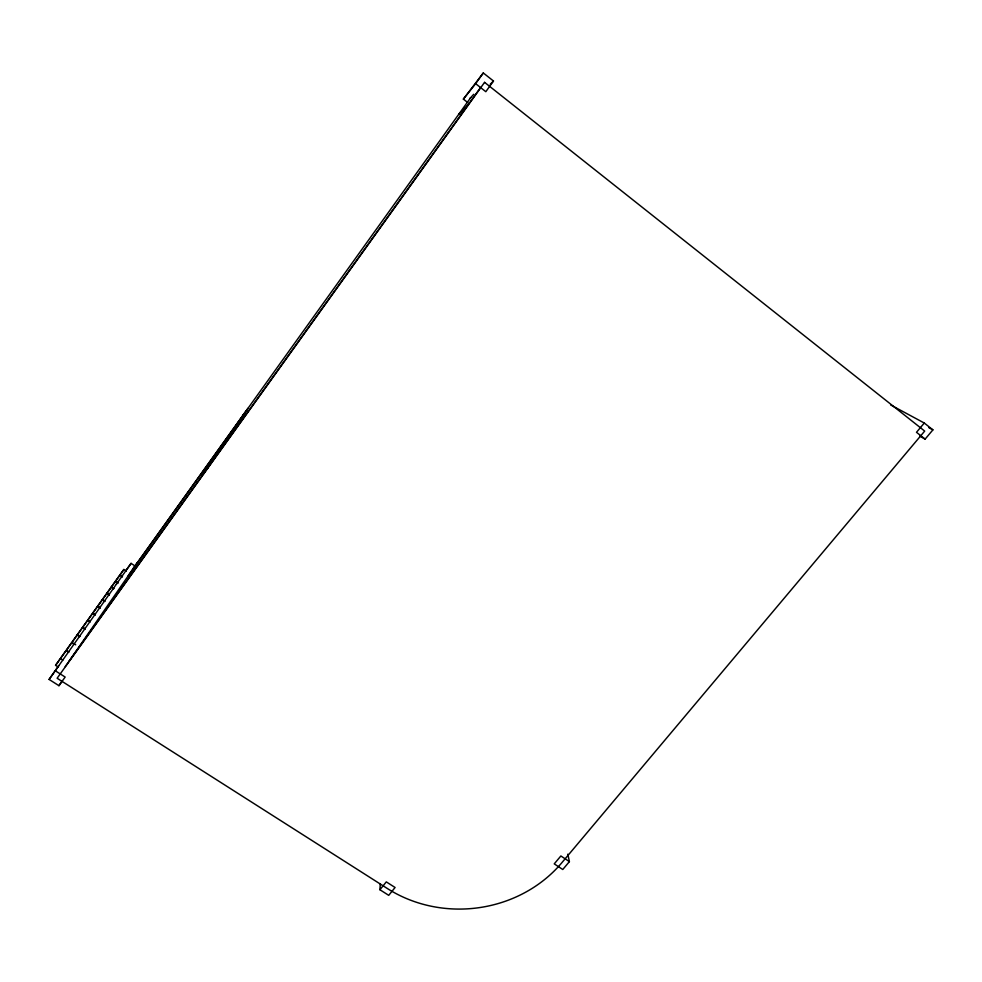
<?xml version="1.0" encoding="UTF-8"?>
<svg xmlns="http://www.w3.org/2000/svg" width="982" height="982" viewBox="0 0 982 982"><rect width="100%" height="100%" fill="white"/><g stroke="black" fill="none" stroke-linecap="round" stroke-linejoin="round"><path stroke-width="1.47" d="M379.924 889.741L386.294 881.885L395.083 887.495L388.725 895.338L379.924 889.741L380.267 883.665M207.116 468.758L247.98 408.316M203.188 474.232L244.776 412.796M58.834 665.636L49.1 679.434L58.945 685.694L62.382 680.624M69.206 661.021L137.566 562.355M116.33 584.155L118.098 581.651M49.1 679.434L131.085 563.361L135.491 566.283M57.999 666.888L55.569 665.33L115.667 580.976L118.184 582.645M126.359 571.119L123.879 569.474L119.988 574.924L122.504 576.594M72.496 641.565L77.418 634.679L79.898 636.287M77.885 634.004L82.734 627.216L85.176 628.799M83.114 626.663L87.889 619.986L90.295 621.545M88.184 619.556L92.885 612.964L95.438 614.622M93.094 612.645L97.734 606.164L100.238 607.797M97.869 605.943L123.879 569.474M55.569 665.33L60.418 658.541L62.86 660.1M61.191 657.424L66.273 650.329L68.838 651.974M66.936 649.372L71.931 642.375L75.712 644.818M126.064 570.37L131.085 563.361M467.886 102.656L463.369 99.108L483.304 72.963L493.48 81.027L485.808 91.694L475.644 83.654L483.304 72.963M133.171 568.492L470.648 97.684M128.225 575.697L246.531 410.451M65.229 666.582L480.493 87.619M58.945 685.694L65.156 677.052L55.299 670.767M463.369 99.108L475.644 83.654M924.271 423.021L916.488 432.301L925.118 439.126L932.9 429.87L924.271 423.021L890.662 404.94M569.4 861.619L562.76 869.5L554.241 863.865L560.869 855.973L569.4 861.619L567.829 854.156M469.789 98.63L473.729 94.297M458.754 114.28L468.083 104.853M490.227 84.243L493.48 81.027M928.849 427.673L932.9 429.87M919.803 436.106L925.118 439.126M65.978 650.735L68.556 652.379M77.148 635.059L79.628 636.667M71.661 642.768L74.178 644.401M82.476 627.584L84.918 629.167M87.631 620.342L90.037 621.901M97.5 606.495L100.004 608.128M92.639 613.308L95.193 614.977M102.447 599.548L104.914 601.168M102.214 599.879L104.681 601.487M111.469 586.892L113.863 588.463M111.248 587.199L113.642 588.77M107.026 593.128L109.456 594.724M106.793 593.447L109.223 595.043M118.343 582.51L115.79 580.828L119.804 575.157L122.308 576.876M115.581 581.123L118.135 582.805M484.568 82.341L57.128 678.243L387.509 888.612A126.936 115.152 -5.4 0 0 561.814 862.748L924.688 431.086L484.568 82.341"/></g></svg>
